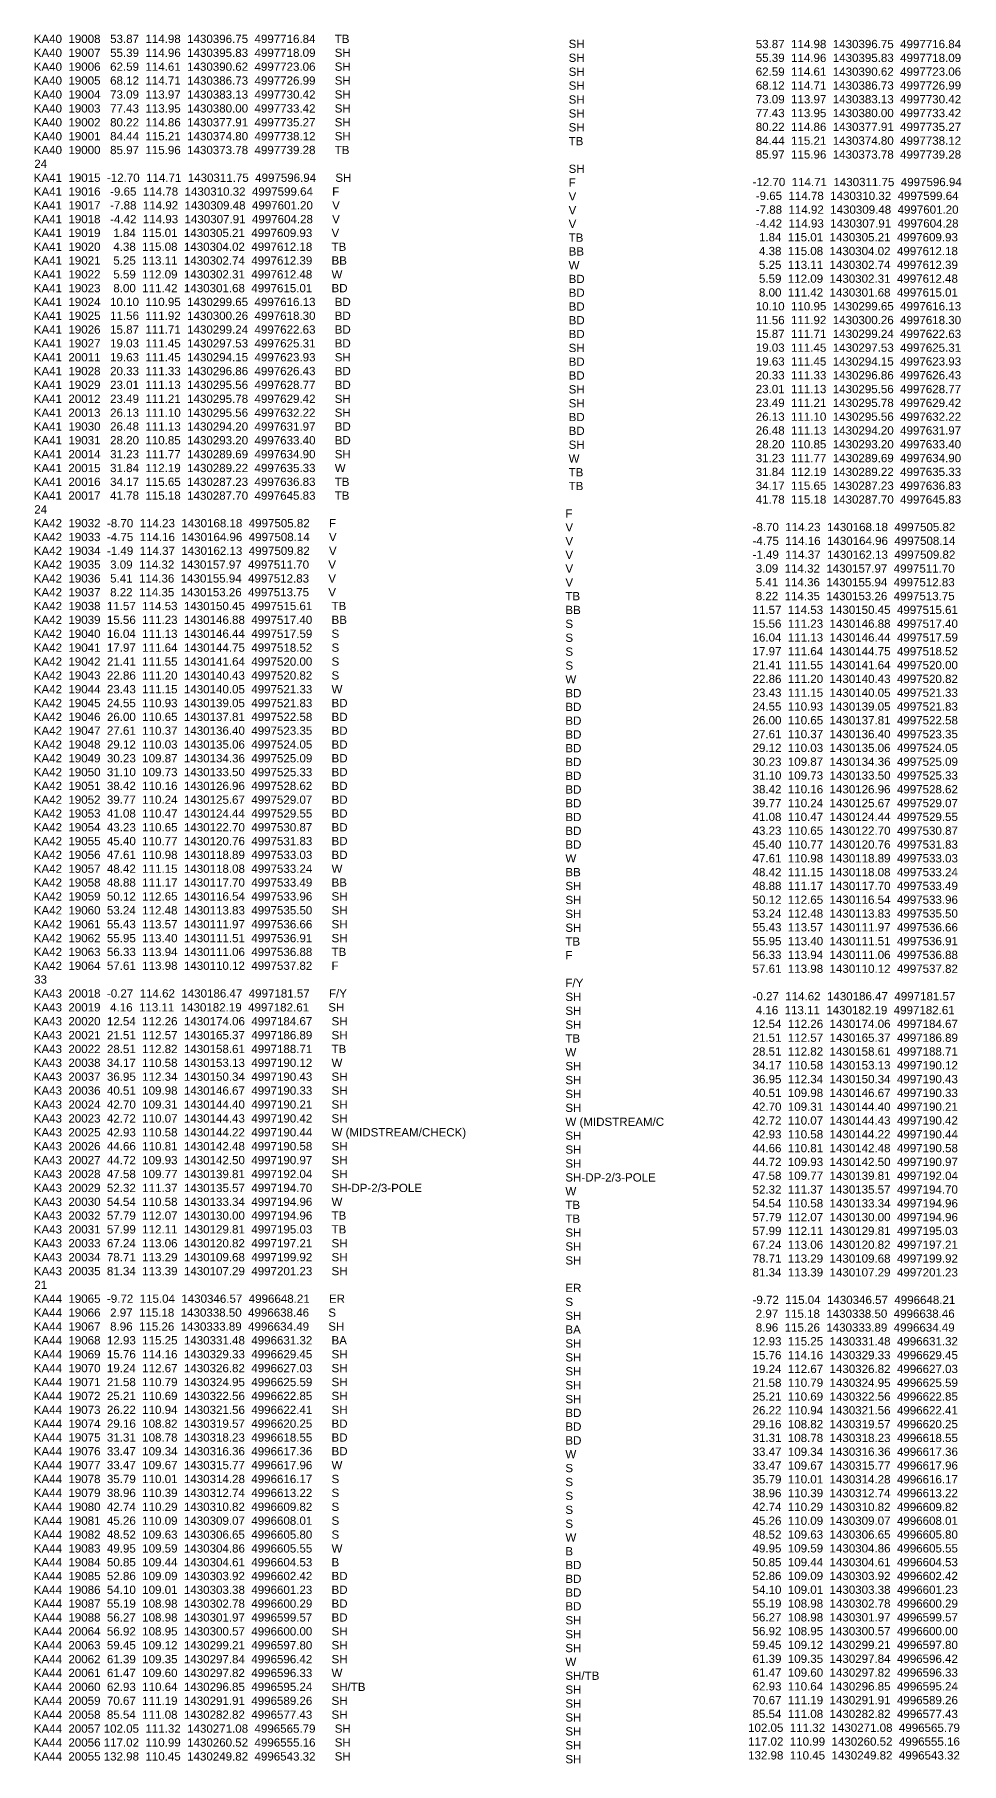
# Model space of a CAD drawing. Header units: millimetres. Extents: x -4102225 to 9709333, y -443196 to 2258209.
# Drawn here: x 698806 to 754897, y 802861 to 907501 of the extents above; entities that cross this region are included whole.
import ezdxf

# ---------------------------------------------------------------- set-up
doc = ezdxf.new("R2010")
doc.units = ezdxf.units.MM
doc.layers.get('0').update_dxf_attribs({"lineweight": 0})
doc.styles.get("Standard").update_dxf_attribs({"font": 'arial.ttf'})

msp = doc.modelspace()

# ---------------------------------------------------------------- texts
at = {"color": 32, "true_color": 0xcd6928}
for s, p in [('KA40  19008   53.87  114.98  1430396.75  4997716.84      TB', (698757.64, 906993.411)), ('KA40  19007   55.39  114.96  1430395.83  4997718.09      SH', (698757.64, 906151.552)), ('   SH', (730542.682, 906687.396)), ('   SH', (730542.682, 905845.536)), ('KA40  19006   62.59  114.61  1430390.62  4997723.06      SH', (698757.64, 905309.692)), ('   SH', (730542.682, 905003.676)), ('KA40  19005   68.12  114.71  1430386.73  4997726.99      SH', (698757.64, 904467.832)), ('KA40  19004   73.09  113.97  1430383.13  4997730.42      SH', (698757.64, 903625.972)), ('   SH', (730542.682, 904161.816)), ('KA40  19003   77.43  113.95  1430380.00  4997733.42      SH', (698757.64, 902784.112)), ('   SH', (730542.682, 903319.956)), ('KA40  19002   80.22  114.86  1430377.91  4997735.27      SH', (698757.64, 901942.252)), ('   SH', (730542.682, 902478.096)), ('   SH', (730542.682, 901636.236)), ('KA40  19001   84.44  115.21  1430374.80  4997738.12      SH', (698757.64, 901100.392)), ('   TB', (730542.682, 900802.903)), ('KA40  19000   85.97  115.96  1430373.78  4997739.28      TB', (698757.64, 900265.012)), ('24', (698788.335, 899429.632)), ('KA41  19015  -12.70  114.71  1430311.75  4997596.94      SH', (698757.64, 898587.773)), ('   SH', (730542.682, 899127.709)), ('KA41  19016   -9.65  114.78  1430310.32  4997599.64      F', (698757.64, 897752.393)), ('   V', (730542.682, 897461.043)), ('   F', (730542.682, 898294.376)), ('KA41  19017   -7.88  114.92  1430309.48  4997601.20      V', (698757.64, 896917.013)), ('   V', (730542.682, 896627.709)), ('KA41  19018   -4.42  114.93  1430307.91  4997604.28      V', (698757.64, 896081.633)), ('KA41  19019    1.84  115.01  1430305.21  4997609.93      V', (698757.64, 895246.254)), ('   V', (730542.682, 895794.376)), ('KA41  19020    4.38  115.08  1430304.02  4997612.18      TB', (698757.64, 894410.874)), ('   TB', (730542.682, 894961.043)), ('KA41  19021    5.25  113.11  1430302.74  4997612.39      BB', (698757.64, 893575.494)), ('   W', (730542.682, 893294.376)), ('   BB', (730542.682, 894127.709)), ('KA41  19022    5.59  112.09  1430302.31  4997612.48      W', (698757.64, 892740.114)), ('   BD', (730542.682, 892461.043)), ('KA41  19023    8.00  111.42  1430301.68  4997615.01      BD', (698757.64, 891904.735)), ('KA41  19024   10.10  110.95  1430299.65  4997616.13      BD', (698757.64, 891069.355)), ('   BD', (730542.682, 891627.709)), ('KA41  19025   11.56  111.92  1430300.26  4997618.30      BD', (698757.64, 890233.975)), ('   BD', (730542.682, 890794.376)), ('KA41  19026   15.87  111.71  1430299.24  4997622.63      BD', (698757.64, 889398.596)), ('   BD', (730542.682, 889961.043)), ('   BD', (730542.682, 889127.709)), ('KA41  19027   19.03  111.45  1430297.53  4997625.31      BD', (698757.64, 888563.216)), ('   SH', (730542.682, 888285.849)), ('KA41  20011   19.63  111.45  1430294.15  4997623.93      SH', (698757.64, 887721.356)), ('KA41  19028   20.33  111.33  1430296.86  4997626.43      BD', (698757.64, 886885.976)), ('   BD', (730542.682, 887452.516)), ('KA41  19029   23.01  111.13  1430295.56  4997628.77      BD', (698757.64, 886050.597)), ('   BD', (730542.682, 886619.183)), ('KA41  20012   23.49  111.21  1430295.78  4997629.42      SH', (698757.64, 885208.737)), ('   SH', (730542.682, 885777.323)), ('   SH', (730542.682, 884935.463)), ('KA41  20013   26.13  111.10  1430295.56  4997632.22      SH', (698757.64, 884366.877)), ('   BD', (730542.682, 884102.13)), ('KA41  19030   26.48  111.13  1430294.20  4997631.97      BD', (698757.64, 883531.497)), ('KA41  19031   28.20  110.85  1430293.20  4997633.40      BD', (698757.64, 882696.117)), ('   BD', (730542.682, 883268.796)), ('KA41  20014   31.23  111.77  1430289.69  4997634.90      SH', (698757.64, 881854.257)), ('   SH', (730542.682, 882426.936)), ('KA41  20015   31.84  112.19  1430289.22  4997635.33      W', (698757.64, 881018.878)), ('   W', (730542.682, 881593.603)), ('   TB', (730542.682, 880760.27)), ('KA41  20016   34.17  115.65  1430287.23  4997636.83      TB', (698757.64, 880183.498)), ('   TB', (730542.682, 879926.936)), ('KA41  20017   41.78  115.18  1430287.70  4997645.83      TB', (698757.64, 879348.118)), ('24', (698788.335, 878512.738)), ('KA42  19032  -8.70  114.23  1430168.18  4997505.82      F', (698757.64, 877677.359)), ('  F', (730542.682, 878260.27)), ('KA42  19033  -4.75  114.16  1430164.96  4997508.14      V', (698757.64, 876841.979)), ('  V', (730542.682, 877426.936)), ('  V', (730542.682, 876593.603)), ('KA42  19034  -1.49  114.37  1430162.13  4997509.82      V', (698757.64, 876006.599)), ('  V', (730542.682, 875760.27)), ('KA42  19035   3.09  114.32  1430157.97  4997511.70      V', (698757.64, 875171.22)), ('KA42  19036   5.41  114.36  1430155.94  4997512.83      V', (698757.64, 874335.84)), ('  V', (730542.682, 874926.936)), ('KA42  19037   8.22  114.35  1430153.26  4997513.75      V', (698757.64, 873500.46)), ('  V', (730542.682, 874093.603)), ('  TB', (730542.682, 873260.27)), ('KA42  19038  11.57  114.53  1430150.45  4997515.61      TB', (698757.64, 872665.08)), ('  BB', (730542.682, 872426.936)), ('KA42  19039  15.56  111.23  1430146.88  4997517.40      BB', (698757.64, 871829.701)), ('  S', (730542.682, 871585.076)), ('KA42  19040  16.04  111.13  1430146.44  4997517.59      S', (698757.64, 870987.841)), ('KA42  19041  17.97  111.64  1430144.75  4997518.52      S', (698757.64, 870145.981)), ('  S', (730542.682, 870743.216)), ('KA42  19042  21.41  111.55  1430141.64  4997520.00      S', (698757.64, 869304.121)), ('  S', (730542.682, 869901.357)), ('  S', (730542.682, 869059.497)), ('KA42  19043  22.86  111.20  1430140.43  4997520.82      S', (698757.64, 868462.261)), ('  W', (730542.682, 868226.163)), ('KA42  19044  23.43  111.15  1430140.05  4997521.33      W', (698757.64, 867626.881)), ('  BD', (730542.682, 867392.83)), ('KA42  19045  24.55  110.93  1430139.05  4997521.83      BD', (698757.64, 866791.501)), ('KA42  19046  26.00  110.65  1430137.81  4997522.58      BD', (698757.64, 865956.122)), ('  BD', (730542.682, 866559.497)), ('KA42  19047  27.61  110.37  1430136.40  4997523.35      BD', (698757.64, 865120.742)), ('  BD', (730542.682, 865726.163)), ('  BD', (730542.682, 864892.83)), ('KA42  19048  29.12  110.03  1430135.06  4997524.05      BD', (698757.64, 864285.362)), ('  BD', (730542.682, 864059.497)), ('KA42  19049  30.23  109.87  1430134.36  4997525.09      BD', (698757.64, 863449.983)), ('  BD', (730542.682, 863226.163)), ('KA42  19050  31.10  109.73  1430133.50  4997525.33      BD', (698757.64, 862614.603)), ('KA42  19051  38.42  110.16  1430126.96  4997528.62      BD', (698757.64, 861779.223)), ('  BD', (730542.682, 862392.83)), ('KA42  19052  39.77  110.24  1430125.67  4997529.07      BD', (698757.64, 860943.843)), ('  BD', (730542.682, 861559.497)), ('  BD', (730542.682, 860726.163)), ('KA42  19053  41.08  110.47  1430124.44  4997529.55      BD', (698757.64, 860108.464)), ('  BD', (730542.682, 859892.83)), ('KA42  19054  43.23  110.65  1430122.70  4997530.87      BD', (698757.64, 859273.084)), ('  BD', (730542.682, 859059.497)), ('KA42  19055  45.40  110.77  1430120.76  4997531.83      BD', (698757.64, 858437.704)), ('KA42  19056  47.61  110.98  1430118.89  4997533.03      BD', (698757.64, 857602.325)), ('  BD', (730542.682, 858226.163)), ('KA42  19057  48.42  111.15  1430118.08  4997533.24      W', (698757.64, 856766.945)), ('  W', (730542.682, 857392.83)), ('  BB', (730542.682, 856559.497)), ('KA42  19058  48.88  111.17  1430117.70  4997533.49      BB', (698757.64, 855931.565)), ('  SH', (730542.682, 855717.637)), ('KA42  19059  50.12  112.65  1430116.54  4997533.96      SH', (698757.64, 855089.705)), ('  SH', (730542.682, 854875.777)), ('KA42  19060  53.24  112.48  1430113.83  4997535.50      SH', (698757.64, 854247.845)), ('KA42  19061  55.43  113.57  1430111.97  4997536.66      SH', (698757.64, 853405.985)), ('  SH', (730542.682, 854033.917)), ('KA42  19062  55.95  113.40  1430111.51  4997536.91      SH', (698757.64, 852564.125)), ('  TB', (730542.682, 852358.724)), ('  SH', (730542.682, 853192.057)), ('KA42  19063  56.33  113.94  1430111.06  4997536.88      TB', (698757.64, 851728.746)), ('  F', (730542.682, 851525.39)), ('KA42  19064  57.61  113.98  1430110.12  4997537.82      F', (698757.64, 850893.366)), ('33', (698779.468, 850057.986)), ('KA43  20018  -0.27  114.62  1430186.47  4997181.57      F/Y', (698757.64, 849216.126)), ('  F/Y', (730542.682, 849850.197)), ('KA43  20019   4.16  113.11  1430182.19  4997182.61      SH', (698757.64, 848374.266)), ('  SH', (730542.682, 849008.337)), ('  SH', (730542.682, 848166.477)), ('KA43  20020  12.54  112.26  1430174.06  4997184.67      SH', (698757.64, 847532.406)), ('  SH', (730542.682, 847324.617)), ('KA43  20021  21.51  112.57  1430165.37  4997186.89      SH', (698757.64, 846690.547)), ('  TB', (730542.682, 846491.284)), ('KA43  20022  28.51  112.82  1430158.61  4997188.71      TB', (698757.64, 845855.167)), ('KA43  20038  34.17  110.58  1430153.13  4997190.12      W', (698757.64, 845019.787)), ('  W', (730542.682, 845657.95)), ('KA43  20037  36.95  112.34  1430150.34  4997190.43      SH', (698757.64, 844177.927)), ('  SH', (730542.682, 844816.091)), ('  SH', (730542.682, 843974.231)), ('KA43  20036  40.51  109.98  1430146.67  4997190.33      SH', (698757.64, 843336.067)), ('  SH', (730542.682, 843132.371)), ('KA43  20024  42.70  109.31  1430144.40  4997190.21      SH', (698757.64, 842494.207)), ('  SH', (730542.682, 842290.511)), ('KA43  20023  42.72  110.07  1430144.43  4997190.42      SH', (698757.64, 841652.347)), ('KA43  20025  42.93  110.58  1430144.22  4997190.44      W (MIDSTREAM/CHECK)', (698757.64, 840810.487)), ('  W (MIDSTREAM/C', (730542.682, 841448.651)), ('KA43  20026  44.66  110.81  1430142.48  4997190.58      SH', (698757.64, 839968.627)), ('  SH', (730542.682, 840606.791)), ('  SH', (730542.682, 839764.931)), ('KA43  20027  44.72  109.93  1430142.50  4997190.97      SH', (698757.64, 839126.768)), ('  SH', (730542.682, 838923.071)), ('KA43  20028  47.58  109.77  1430139.81  4997192.04      SH', (698757.64, 838284.908)), ('  SH-DP-2/3-POLE', (730542.682, 838080.87)), ('KA43  20029  52.32  111.37  1430135.57  4997194.70      SH-DP-2/3-POLE', (698757.64, 837442.707)), ('  W', (730542.682, 837247.537)), ('KA43  20030  54.54  110.58  1430133.34  4997194.96      W', (698757.64, 836607.327)), ('KA43  20032  57.79  112.07  1430130.00  4997194.96      TB', (698757.64, 835771.947)), ('  TB', (730542.682, 836414.203)), ('  TB', (730542.682, 835580.87)), ('KA43  20031  57.99  112.11  1430129.81  4997195.03      TB', (698757.64, 834936.567)), ('  SH', (730542.682, 834739.01)), ('KA43  20033  67.24  113.06  1430120.82  4997197.21      SH', (698757.64, 834094.707)), ('  SH', (730542.682, 833897.15)), ('KA43  20034  78.71  113.29  1430109.68  4997199.92      SH', (698757.64, 833252.848)), ('  SH', (730542.682, 833055.29)), ('KA43  20035  81.34  113.39  1430107.29  4997201.23      SH', (698757.64, 832410.988)), ('21', (698788.335, 831575.608)), ('KA44  19065  -9.72  115.04  1430346.57  4996648.21      ER', (698757.64, 830740.228)), ('  S', (730542.682, 830546.764)), ('  ER', (730542.682, 831388.623)), ('KA44  19066   2.97  115.18  1430338.50  4996638.46      S', (698757.64, 829898.368)), ('  SH', (730542.682, 829704.904)), ('KA44  19067   8.96  115.26  1430333.89  4996634.49      SH', (698757.64, 829056.508)), ('  BA', (730542.682, 828871.57)), ('KA44  19068  12.93  115.25  1430331.48  4996631.32      BA', (698757.64, 828221.129)), ('KA44  19069  15.76  114.16  1430329.33  4996629.45      SH', (698757.64, 827379.269)), ('  SH', (730542.682, 828029.71)), ('KA44  19070  19.24  112.67  1430326.82  4996627.03      SH', (698757.64, 826537.409)), ('  SH', (730542.682, 827187.85)), ('  SH', (730542.682, 826345.99)), ('KA44  19071  21.58  110.79  1430324.95  4996625.59      SH', (698757.64, 825695.549)), ('  SH', (730542.682, 825504.131)), ('KA44  19072  25.21  110.69  1430322.56  4996622.85      SH', (698757.64, 824853.689)), ('  SH', (730542.682, 824662.271)), ('KA44  19073  26.22  110.94  1430321.56  4996622.41      SH', (698757.64, 824011.829)), ('KA44  19074  29.16  108.82  1430319.57  4996620.25      BD', (698757.64, 823176.449)), ('  BD', (730542.682, 823828.937)), ('KA44  19075  31.31  108.78  1430318.23  4996618.55      BD', (698757.64, 822341.069)), ('  BD', (730542.682, 822995.604)), ('  BD', (730542.682, 822162.271)), ('KA44  19076  33.47  109.34  1430316.36  4996617.36      BD', (698757.64, 821505.69)), ('  W', (730542.682, 821328.937)), ('KA44  19077  33.47  109.67  1430315.77  4996617.96      W', (698757.64, 820670.31)), ('  S', (730542.682, 820487.077)), ('KA44  19078  35.79  110.01  1430314.28  4996616.17      S', (698757.64, 819828.45)), ('KA44  19079  38.96  110.39  1430312.74  4996613.22      S', (698757.64, 818986.59)), ('  S', (730542.682, 819645.217)), ('KA44  19080  42.74  110.29  1430310.82  4996609.82      S', (698757.64, 818144.73)), ('  S', (730542.682, 818803.357)), ('  S', (730542.682, 817961.498)), ('KA44  19081  45.26  110.09  1430309.07  4996608.01      S', (698757.64, 817302.87)), ('  S', (730542.682, 817119.638)), ('KA44  19082  48.52  109.63  1430306.65  4996605.80      S', (698757.64, 816461.01)), ('  W', (730542.682, 816286.304)), ('KA44  19083  49.95  109.59  1430304.86  4996605.55      W', (698757.64, 815625.631)), ('KA44  19084  50.85  109.44  1430304.61  4996604.53      B', (698757.64, 814790.251)), ('  B', (730542.682, 815452.971)), ('KA44  19085  52.86  109.09  1430303.92  4996602.42      BD', (698757.64, 813954.871)), ('  BD', (730542.682, 814619.638)), ('  BD', (730542.682, 813786.304)), ('KA44  19086  54.10  109.01  1430303.38  4996601.23      BD', (698757.64, 813119.491)), ('  BD', (730542.682, 812952.971)), ('KA44  19087  55.19  108.98  1430302.78  4996600.29      BD', (698757.64, 812284.112)), ('  BD', (730542.682, 812119.638)), ('KA44  19088  56.27  108.98  1430301.97  4996599.57      BD', (698757.64, 811448.732)), ('KA44  20064  56.92  108.95  1430300.57  4996600.00      SH', (698757.64, 810606.872)), ('  SH', (730542.682, 811277.778)), ('KA44  20063  59.45  109.12  1430299.21  4996597.80      SH', (698757.64, 809765.012)), ('  SH', (730542.682, 810435.918)), ('  SH', (730542.682, 809594.058)), ('KA44  20062  61.39  109.35  1430297.84  4996596.42      SH', (698757.64, 808923.152)), ('  W', (730542.682, 808760.724)), ('KA44  20061  61.47  109.60  1430297.82  4996596.33      W', (698757.64, 808087.773)), ('  SH/TB', (730542.682, 807918.864)), ('KA44  20060  62.93  110.64  1430296.85  4996595.24      SH/TB', (698757.64, 807245.913)), ('KA44  20059  70.67  111.19  1430291.91  4996589.26      SH', (698757.64, 806404.053)), ('  SH', (730542.682, 807077.005)), ('KA44  20058  85.54  111.08  1430282.82  4996577.43      SH', (698757.64, 805562.193)), ('  SH', (730542.682, 806235.145)), ('  SH', (730542.682, 805393.285)), ('KA44  20057 102.05  111.32  1430271.08  4996565.79      SH', (698757.64, 804720.333)), ('  SH', (730542.682, 804551.425)), ('KA44  20056 117.02  110.99  1430260.52  4996555.16      SH', (698757.64, 803878.473)), ('  SH', (730542.682, 803709.565)), ('KA44  20055 132.98  110.45  1430249.82  4996543.32      SH', (698757.64, 803036.613)), ('  SH', (730542.682, 802867.705))]:
    msp.add_text(s, height=500, dxfattribs=at).set_placement(p)
for s, p in [('  53.87  114.98  1430396.75  4997716.84', (742062.706, 906678.954)), ('  55.39  114.96  1430395.83  4997718.09', (742062.706, 905843.575)), ('  62.59  114.61  1430390.62  4997723.06', (742062.706, 905008.195)), ('  68.12  114.71  1430386.73  4997726.99', (742062.706, 904172.815)), ('  73.09  113.97  1430383.13  4997730.42', (742062.706, 903337.435)), ('  80.22  114.86  1430377.91  4997735.27', (742062.706, 901666.676)), ('  77.43  113.95  1430380.00  4997733.42', (742062.706, 902502.056)), ('  84.44  115.21  1430374.80  4997738.12', (742062.706, 900831.296)), ('  85.97  115.96  1430373.78  4997739.28', (742062.706, 899995.917)), (' -12.70  114.71  1430311.75  4997596.94', (742062.706, 898327.204)), ('  -9.65  114.78  1430310.32  4997599.64', (742062.706, 897491.824)), ('  -7.88  114.92  1430309.48  4997601.20', (742062.706, 896656.444)), ('  -4.42  114.93  1430307.91  4997604.28', (742062.706, 895821.064)), ('   1.84  115.01  1430305.21  4997609.93', (742062.706, 894985.685)), ('   4.38  115.08  1430304.02  4997612.18', (742062.706, 894150.305)), ('   5.25  113.11  1430302.74  4997612.39', (742062.706, 893314.925)), ('   5.59  112.09  1430302.31  4997612.48', (742062.706, 892479.545)), ('   8.00  111.42  1430301.68  4997615.01', (742062.706, 891644.166)), ('  10.10  110.95  1430299.65  4997616.13', (742062.706, 890808.786)), ('  11.56  111.92  1430300.26  4997618.30', (742062.706, 889973.406)), ('  15.87  111.71  1430299.24  4997622.63', (742062.706, 889138.027)), ('  19.03  111.45  1430297.53  4997625.31', (742062.706, 888302.647)), ('  19.63  111.45  1430294.15  4997623.93', (742062.706, 887467.267)), ('  20.33  111.33  1430296.86  4997626.43', (742062.706, 886631.887)), ('  23.01  111.13  1430295.56  4997628.77', (742062.706, 885796.508)), ('  23.49  111.21  1430295.78  4997629.42', (742062.706, 884961.128)), ('  26.13  111.10  1430295.56  4997632.22', (742062.706, 884125.748)), ('  26.48  111.13  1430294.20  4997631.97', (742062.706, 883290.369)), ('  31.23  111.77  1430289.69  4997634.90', (742062.706, 881619.609)), ('  28.20  110.85  1430293.20  4997633.40', (742062.706, 882454.989)), ('  31.84  112.19  1430289.22  4997635.33', (742062.706, 880784.229)), ('  34.17  115.65  1430287.23  4997636.83', (742062.706, 879948.85)), ('  41.78  115.18  1430287.70  4997645.83', (742062.706, 879113.47)), (' -8.70  114.23  1430168.18  4997505.82', (742062.706, 877444.757)), (' -4.75  114.16  1430164.96  4997508.14', (742062.706, 876609.377)), (' -1.49  114.37  1430162.13  4997509.82', (742062.706, 875773.998)), ('  3.09  114.32  1430157.97  4997511.70', (742062.706, 874938.618)), ('  5.41  114.36  1430155.94  4997512.83', (742062.706, 874103.238)), ('  8.22  114.35  1430153.26  4997513.75', (742062.706, 873267.858)), (' 11.57  114.53  1430150.45  4997515.61', (742062.706, 872432.479)), (' 15.56  111.23  1430146.88  4997517.40', (742062.706, 871597.099)), (' 16.04  111.13  1430146.44  4997517.59', (742062.706, 870761.719)), (' 21.41  111.55  1430141.64  4997520.00', (742062.706, 869090.96)), (' 17.97  111.64  1430144.75  4997518.52', (742062.706, 869926.339)), (' 22.86  111.20  1430140.43  4997520.82', (742062.706, 868255.58)), (' 23.43  111.15  1430140.05  4997521.33', (742062.706, 867420.2)), (' 24.55  110.93  1430139.05  4997521.83', (742062.706, 866584.821)), (' 26.00  110.65  1430137.81  4997522.58', (742062.706, 865749.441)), (' 27.61  110.37  1430136.40  4997523.35', (742062.706, 864914.061)), (' 29.12  110.03  1430135.06  4997524.05', (742062.706, 864078.681)), (' 30.23  109.87  1430134.36  4997525.09', (742062.706, 863243.302)), (' 31.10  109.73  1430133.50  4997525.33', (742062.706, 862407.922)), (' 38.42  110.16  1430126.96  4997528.62', (742062.706, 861572.542)), (' 39.77  110.24  1430125.67  4997529.07', (742062.706, 860737.163)), (' 41.08  110.47  1430124.44  4997529.55', (742062.706, 859901.783)), (' 43.23  110.65  1430122.70  4997530.87', (742062.706, 859066.403)), (' 45.40  110.77  1430120.76  4997531.83', (742062.706, 858231.023)), (' 47.61  110.98  1430118.89  4997533.03', (742062.706, 857395.644)), (' 48.42  111.15  1430118.08  4997533.24', (742062.706, 856560.264)), (' 48.88  111.17  1430117.70  4997533.49', (742062.706, 855724.884)), (' 50.12  112.65  1430116.54  4997533.96', (742062.706, 854889.505)), (' 53.24  112.48  1430113.83  4997535.50', (742062.706, 854054.125)), (' 55.43  113.57  1430111.97  4997536.66', (742062.706, 853218.745)), (' 55.95  113.40  1430111.51  4997536.91', (742062.706, 852383.365)), (' 56.33  113.94  1430111.06  4997536.88', (742062.706, 851547.986)), (' 57.61  113.98  1430110.12  4997537.82', (742062.706, 850712.606)), (' -0.27  114.62  1430186.47  4997181.57', (742062.706, 849043.893)), ('  4.16  113.11  1430182.19  4997182.61', (742062.706, 848208.513)), (' 12.54  112.26  1430174.06  4997184.67', (742062.706, 847373.133)), (' 21.51  112.57  1430165.37  4997186.89', (742062.706, 846537.754)), (' 28.51  112.82  1430158.61  4997188.71', (742062.706, 845702.374)), (' 34.17  110.58  1430153.13  4997190.12', (742062.706, 844866.994)), (' 36.95  112.34  1430150.34  4997190.43', (742062.706, 844031.615)), (' 40.51  109.98  1430146.67  4997190.33', (742062.706, 843196.235)), (' 42.70  109.31  1430144.40  4997190.21', (742062.706, 842360.855)), (' 42.72  110.07  1430144.43  4997190.42', (742062.706, 841525.475)), (' 42.93  110.58  1430144.22  4997190.44', (742062.706, 840690.096)), (' 44.66  110.81  1430142.48  4997190.58', (742062.706, 839854.716)), (' 44.72  109.93  1430142.50  4997190.97', (742062.706, 839019.336)), (' 47.58  109.77  1430139.81  4997192.04', (742062.706, 838183.957)), (' 52.32  111.37  1430135.57  4997194.70', (742062.706, 837348.577)), (' 54.54  110.58  1430133.34  4997194.96', (742062.706, 836513.197)), (' 57.79  112.07  1430130.00  4997194.96', (742062.706, 835677.817)), (' 57.99  112.11  1430129.81  4997195.03', (742062.706, 834842.438)), (' 67.24  113.06  1430120.82  4997197.21', (742062.706, 834007.058)), (' 78.71  113.29  1430109.68  4997199.92', (742062.706, 833171.678)), (' 81.34  113.39  1430107.29  4997201.23', (742062.706, 832336.299)), (' -9.72  115.04  1430346.57  4996648.21', (742062.706, 830667.586)), ('  2.97  115.18  1430338.50  4996638.46', (742062.706, 829832.206)), ('  8.96  115.26  1430333.89  4996634.49', (742062.706, 828996.826)), (' 12.93  115.25  1430331.48  4996631.32', (742062.706, 828161.446)), (' 15.76  114.16  1430329.33  4996629.45', (742062.706, 827326.067)), (' 19.24  112.67  1430326.82  4996627.03', (742062.706, 826490.687)), (' 21.58  110.79  1430324.95  4996625.59', (742062.706, 825655.307)), (' 25.21  110.69  1430322.56  4996622.85', (742062.706, 824819.927)), (' 26.22  110.94  1430321.56  4996622.41', (742062.706, 823984.548)), (' 29.16  108.82  1430319.57  4996620.25', (742062.706, 823149.168)), (' 31.31  108.78  1430318.23  4996618.55', (742062.706, 822313.788)), (' 33.47  109.34  1430316.36  4996617.36', (742062.706, 821478.409)), (' 33.47  109.67  1430315.77  4996617.96', (742062.706, 820643.029)), (' 35.79  110.01  1430314.28  4996616.17', (742062.706, 819807.649)), (' 38.96  110.39  1430312.74  4996613.22', (742062.706, 818972.269)), (' 42.74  110.29  1430310.82  4996609.82', (742062.706, 818136.89)), (' 45.26  110.09  1430309.07  4996608.01', (742062.706, 817301.51)), (' 48.52  109.63  1430306.65  4996605.80', (742062.706, 816466.13)), (' 49.95  109.59  1430304.86  4996605.55', (742062.706, 815630.751)), (' 50.85  109.44  1430304.61  4996604.53', (742062.706, 814795.371)), (' 52.86  109.09  1430303.92  4996602.42', (742062.706, 813959.991)), (' 54.10  109.01  1430303.38  4996601.23', (742062.706, 813124.611)), (' 55.19  108.98  1430302.78  4996600.29', (742062.706, 812289.232)), (' 56.27  108.98  1430301.97  4996599.57', (742062.706, 811453.852)), (' 56.92  108.95  1430300.57  4996600.00', (742062.706, 810618.472)), (' 59.45  109.12  1430299.21  4996597.80', (742062.706, 809783.093)), (' 61.39  109.35  1430297.84  4996596.42', (742062.706, 808947.713)), (' 61.47  109.60  1430297.82  4996596.33', (742062.706, 808112.333)), (' 62.93  110.64  1430296.85  4996595.24', (742062.706, 807276.953)), (' 70.67  111.19  1430291.91  4996589.26', (742062.706, 806441.574)), (' 85.54  111.08  1430282.82  4996577.43', (742062.706, 805606.194)), ('102.05  111.32  1430271.08  4996565.79', (741986.649, 804770.814)), ('117.02  110.99  1430260.52  4996555.16', (741986.649, 803935.435)), ('132.98  110.45  1430249.82  4996543.32', (741986.649, 803100.055))]:
    msp.add_text(s, height=500).set_placement(p)

doc.saveas('drawing.dxf')
